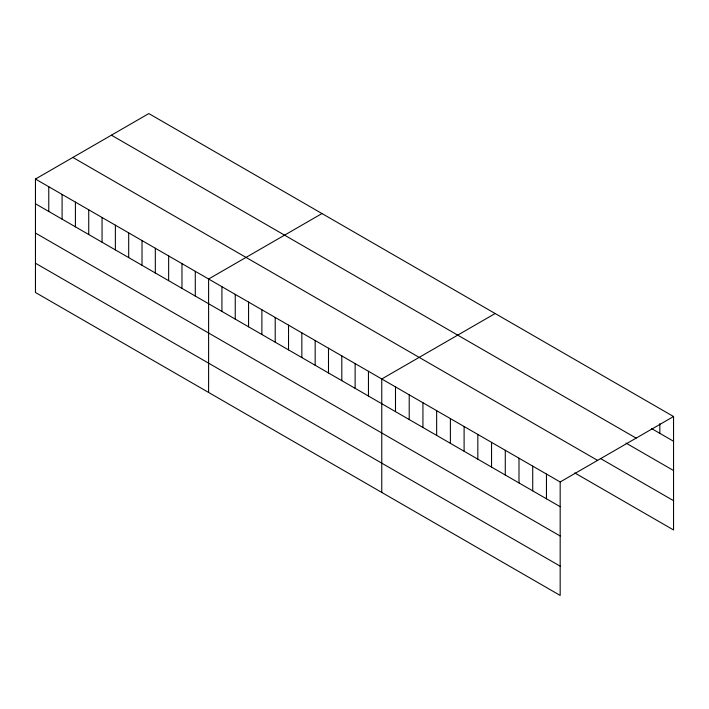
<?xml version="1.0" encoding="UTF-8"?>
<svg xmlns="http://www.w3.org/2000/svg" width="709" height="709" viewBox="0 0 709 709"><rect width="100%" height="100%" fill="white"/><g stroke="black" fill="none" stroke-linecap="round" stroke-linejoin="round"><path stroke-width="1.06" d="M35.45 179.04L560.172 481.978L560.172 595.427L35.45 292.48L35.45 179.04L148.828 113.573L673.55 416.52L673.55 529.96L574.742 472.921M321.983 213.551L208.606 279.009L208.606 392.449M495.148 313.52L381.77 378.978L381.77 492.418M560.172 481.978L673.55 416.52M651.589 428.573L673.55 441.255M111.41 135.18L636.133 438.127M625.976 443.063L673.55 470.528M600.355 458.431L673.55 500.687M72.867 157.433L597.59 460.38M35.45 203.767L560.172 506.713M35.45 233.039L560.172 535.986M35.45 263.207L560.172 566.145M659.831 423.654L659.831 433.332M546.444 474.055L546.444 498.79M532.725 466.132L532.725 490.867M518.997 458.209L518.997 482.944M505.278 450.286L505.278 475.021M491.55 442.363L491.55 467.098M477.831 434.44L477.831 459.175M464.103 426.517L464.103 451.252M450.383 418.594L450.383 443.329M436.655 410.671L436.655 435.406M422.936 402.747L422.936 427.483M409.217 394.824L409.217 419.56M395.489 386.901L395.489 411.637M368.45 371.286L368.45 396.021M355.129 363.602L355.129 388.328M341.809 355.909L341.809 380.644M328.489 348.216L328.489 372.952M315.168 340.533L315.168 365.259M301.848 332.84L301.848 357.566M288.528 325.147L288.528 349.883M275.207 317.455L275.207 342.19M261.887 309.771L261.887 334.497M248.567 302.078L248.567 326.814M235.246 294.386L235.246 319.121M221.926 286.702L221.926 311.428M195.285 271.317L195.285 296.052M181.965 263.624L181.965 288.359M168.645 255.94L168.645 280.667M155.324 248.247L155.324 272.983M142.013 240.555L142.013 265.29M128.692 232.871L128.692 257.597M115.372 225.178L115.372 249.905M102.052 217.486L102.052 242.221M88.731 209.793L88.731 234.528M75.411 202.109L75.411 226.836M62.091 194.417L62.091 219.152M48.77 186.724L48.77 211.459"/></g></svg>
